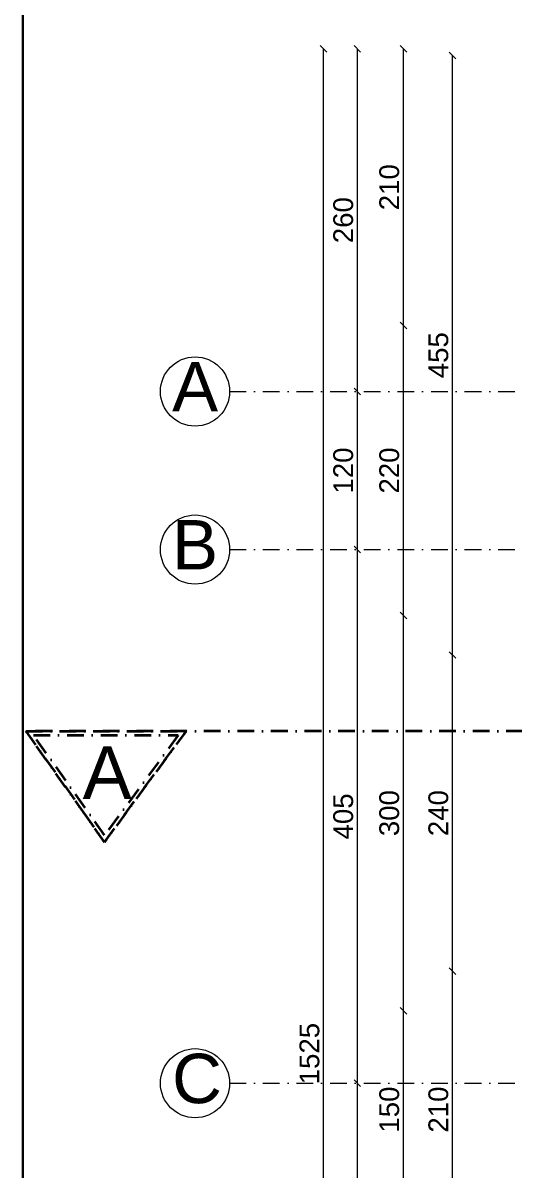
# Model space of a CAD drawing. Header units: millimetres. Extents: x 708 to 46452, y -4963 to 3960.
# Drawn here: x 16951 to 17324, y -3663 to -2793 of the extents above; entities that cross this region are included whole.
import ezdxf

# ---------------------------------------------------------------- set-up
doc = ezdxf.new("R2010")
doc.units = ezdxf.units.MM
doc.linetypes.add('ACAD_ISO10W100', pattern=[18, 12, -3, 0, -3])
doc.linetypes.add('DASHDOT', pattern=[25.4, 12.7, -6.35, 0, -6.35])
for name, color, linetype, lineweight in [('00_IC_OLCU', 139, 'Continuous', 20), ('AKS', 153, 'ACAD_ISO10W100', 20), ('aks ve noktalılar', 129, 'DASHDOT', 13), ('kesit çizgisi', 4, 'DASHDOT', 35), ('Çerçeve', 8, 'Continuous', 30)]:
    doc.layers.add(name, color=color, linetype=linetype, lineweight=lineweight)
doc.styles.add('arial_1_18', font='arial.ttf', dxfattribs={"height": 0.2})
doc.styles.add('mimari altlik$0$194_PTB_WET_B1$0$Standard', font='arial.ttf')
doc.styles.get("Standard").update_dxf_attribs({"font": 'arial.ttf'})
doc.dimstyles.new('ALP_OLCU', dxfattribs={"dimscale": 0, "dimtxt": 15, "dimasz": 5, "dimexe": 0.18, "dimexo": 0.06, "dimgap": 3, "dimtad": 1, "dimdec": 0, "dimrnd": 0.1, "dimzin": 9, "dimdsep": 46, "dimtxsty": 'Standard', "dimblk": 'OBLIQUE', "dimcen": 0, "dimse1": 1, "dimse2": 1, "dimclrd": 256, "dimclre": 256, "dimclrt": 53, "dimadec": 0, "dimazin": 0, "dimtfac": 1, "dimtdec": 0, "dimtix": 1, "dimtmove": 1, "dimatfit": 3, "dimldrblk": 'ARCHTICK', "dimfxl": 0.18, "dimtolj": 1, "dimlwd": -1, "dimarcsym": 0})

# ---------------------------------------------------------------- blocks, each defined once
blk = doc.blocks.new('_Oblique')
at = {"color": 0, "linetype": 'ByBlock', "lineweight": -2}
blk.add_line((-0.5, -0.5), (0.5, 0.5), dxfattribs=at)
blk = doc.blocks.new('*D1268')
at = {"layer": '00_IC_OLCU', "transparency": 16777216}
blk.add_line((17179.08, -4337.24), (17179.08, -2812.24), dxfattribs=at)
at = {"layer": 'Defpoints', "color": 0, "transparency": 16777216}
for p in [(17179.08, -2812.24), (17823.33, -2812.24), (17823.33, -4337.24)]:
    blk.add_point(p, dxfattribs=at)
at = {"layer": '00_IC_OLCU', "transparency": 16777216, "xscale": 5, "yscale": 5, "zscale": 5}
for p, rotation in [((17179.08, -2812.24), 90), ((17179.08, -4337.24), 270)]:
    blk.add_blockref('_Oblique', p, dxfattribs=dict(at, rotation=rotation))
at = {"layer": '00_IC_OLCU', "color": 53, "transparency": 16777216, "insert": (17168.42, -3574.74), "char_height": 15, "attachment_point": 5, "rotation": 90}
blk.add_mtext('\\A1;1525', dxfattribs=at)
blk = doc.blocks.new('_ArchTick')
at = {"color": 0, "linetype": 'ByBlock', "const_width": 0.15}
blk.add_lwpolyline([(-0.5, -0.5), (0.5, 0.5)], dxfattribs=at)
blk = doc.blocks.new('*D1270')
at = {"layer": '00_IC_OLCU', "transparency": 16777216}
blk.add_line((17204.68, -4077.24), (17204.68, -3597.24), dxfattribs=at)
at = {"layer": 'Defpoints', "color": 0, "transparency": 16777216}
for p in [(17156.27, -3597.24), (17204.68, -3597.24), (17156.27, -4077.24)]:
    blk.add_point(p, dxfattribs=at)
at = {"layer": '00_IC_OLCU', "transparency": 16777216, "xscale": 5, "yscale": 5, "zscale": 5}
for p, rotation in [((17204.68, -3597.24), 90), ((17204.68, -4077.24), 270)]:
    blk.add_blockref('_Oblique', p, dxfattribs=dict(at, rotation=rotation))
at = {"layer": '00_IC_OLCU', "color": 53, "transparency": 16777216, "insert": (17194.02, -3837.24), "char_height": 15, "attachment_point": 5, "rotation": 90}
blk.add_mtext('\\A1;480', dxfattribs=at)
blk = doc.blocks.new('*D1271')
at = {"layer": '00_IC_OLCU', "transparency": 16777216}
blk.add_line((17204.68, -3597.24), (17204.68, -3192.24), dxfattribs=at)
at = {"layer": 'Defpoints', "color": 0, "transparency": 16777216}
for p in [(17156.27, -3192.24), (17204.68, -3192.24), (17156.27, -3597.24)]:
    blk.add_point(p, dxfattribs=at)
at = {"layer": '00_IC_OLCU', "transparency": 16777216, "xscale": 5, "yscale": 5, "zscale": 5}
for p, rotation in [((17204.68, -3192.24), 90), ((17204.68, -3597.24), 270)]:
    blk.add_blockref('_Oblique', p, dxfattribs=dict(at, rotation=rotation))
at = {"layer": '00_IC_OLCU', "color": 53, "transparency": 16777216, "insert": (17194.02, -3394.74), "char_height": 15, "attachment_point": 5, "rotation": 90}
blk.add_mtext('\\A1;405', dxfattribs=at)
blk = doc.blocks.new('*D1272')
at = {"layer": '00_IC_OLCU', "transparency": 16777216}
blk.add_line((17204.68, -3192.24), (17204.68, -3072.24), dxfattribs=at)
at = {"layer": 'Defpoints', "color": 0, "transparency": 16777216}
for p in [(17179.08, -3072.24), (17204.68, -3072.24), (17156.27, -3192.24)]:
    blk.add_point(p, dxfattribs=at)
at = {"layer": '00_IC_OLCU', "transparency": 16777216, "xscale": 5, "yscale": 5, "zscale": 5}
for p, rotation in [((17204.68, -3072.24), 90), ((17204.68, -3192.24), 270)]:
    blk.add_blockref('_Oblique', p, dxfattribs=dict(at, rotation=rotation))
at = {"layer": '00_IC_OLCU', "color": 53, "transparency": 16777216, "insert": (17194.02, -3132.24), "char_height": 15, "attachment_point": 5, "rotation": 90}
blk.add_mtext('\\A1;120', dxfattribs=at)
blk = doc.blocks.new('*D1163')
at = {"layer": '00_IC_OLCU', "transparency": 16777216}
blk.add_line((17204.68, -3072.24), (17204.68, -2812.24), dxfattribs=at)
at = {"layer": 'Defpoints', "color": 0, "transparency": 16777216}
for p in [(17204.68, -2812.24), (17443.33, -2812.24), (17179.08, -3072.24)]:
    blk.add_point(p, dxfattribs=at)
at = {"layer": '00_IC_OLCU', "transparency": 16777216, "xscale": 5, "yscale": 5, "zscale": 5}
for p, rotation in [((17204.68, -2812.24), 90), ((17204.68, -3072.24), 270)]:
    blk.add_blockref('_Oblique', p, dxfattribs=dict(at, rotation=rotation))
at = {"layer": '00_IC_OLCU', "color": 53, "transparency": 16777216, "insert": (17194.02, -2942.24), "char_height": 15, "attachment_point": 5, "rotation": 90}
blk.add_mtext('\\A1;260', dxfattribs=at)
blk = doc.blocks.new('*D1275')
at = {"layer": '00_IC_OLCU', "transparency": 16777216}
blk.add_line((17239.59, -3692.24), (17239.59, -3542.24), dxfattribs=at)
at = {"layer": 'Defpoints', "color": 0, "transparency": 16777216}
for p in [(17239.59, -3542.24), (17533.33, -3542.24), (17573.33, -3692.24)]:
    blk.add_point(p, dxfattribs=at)
at = {"layer": '00_IC_OLCU', "transparency": 16777216, "xscale": 5, "yscale": 5, "zscale": 5}
for p, rotation in [((17239.59, -3542.24), 90), ((17239.59, -3692.24), 270)]:
    blk.add_blockref('_Oblique', p, dxfattribs=dict(at, rotation=rotation))
at = {"layer": '00_IC_OLCU', "color": 53, "transparency": 16777216, "insert": (17228.93, -3617.24), "char_height": 15, "attachment_point": 5, "rotation": 90}
blk.add_mtext('\\A1;150', dxfattribs=at)
blk = doc.blocks.new('*D1276')
at = {"layer": '00_IC_OLCU', "transparency": 16777216}
blk.add_line((17239.59, -3542.24), (17239.59, -3242.24), dxfattribs=at)
at = {"layer": 'Defpoints', "color": 0, "transparency": 16777216}
for p in [(17239.59, -3242.24), (17533.33, -3242.24), (17533.33, -3542.24)]:
    blk.add_point(p, dxfattribs=at)
at = {"layer": '00_IC_OLCU', "transparency": 16777216, "xscale": 5, "yscale": 5, "zscale": 5}
for p, rotation in [((17239.59, -3242.24), 90), ((17239.59, -3542.24), 270)]:
    blk.add_blockref('_Oblique', p, dxfattribs=dict(at, rotation=rotation))
at = {"layer": '00_IC_OLCU', "color": 53, "transparency": 16777216, "insert": (17228.93, -3392.24), "char_height": 15, "attachment_point": 5, "rotation": 90}
blk.add_mtext('\\A1;300', dxfattribs=at)
blk = doc.blocks.new('*D1277')
at = {"layer": '00_IC_OLCU', "transparency": 16777216}
blk.add_line((17239.59, -3242.24), (17239.59, -3022.24), dxfattribs=at)
at = {"layer": 'Defpoints', "color": 0, "transparency": 16777216}
for p in [(17239.59, -3022.24), (17653.33, -3022.24), (17533.33, -3242.24)]:
    blk.add_point(p, dxfattribs=at)
at = {"layer": '00_IC_OLCU', "transparency": 16777216, "xscale": 5, "yscale": 5, "zscale": 5}
for p, rotation in [((17239.59, -3022.24), 90), ((17239.59, -3242.24), 270)]:
    blk.add_blockref('_Oblique', p, dxfattribs=dict(at, rotation=rotation))
at = {"layer": '00_IC_OLCU', "color": 53, "transparency": 16777216, "insert": (17228.93, -3132.24), "char_height": 15, "attachment_point": 5, "rotation": 90}
blk.add_mtext('\\A1;220', dxfattribs=at)
blk = doc.blocks.new('*D1165')
at = {"layer": '00_IC_OLCU', "transparency": 16777216}
blk.add_line((17239.59, -3022.24), (17239.59, -2812.24), dxfattribs=at)
at = {"layer": 'Defpoints', "color": 0, "transparency": 16777216}
for p in [(17239.59, -2812.24), (17443.33, -2812.24), (17653.33, -3022.24)]:
    blk.add_point(p, dxfattribs=at)
at = {"layer": '00_IC_OLCU', "transparency": 16777216, "xscale": 5, "yscale": 5, "zscale": 5}
for p, rotation in [((17239.59, -2812.24), 90), ((17239.59, -3022.24), 270)]:
    blk.add_blockref('_Oblique', p, dxfattribs=dict(at, rotation=rotation))
at = {"layer": '00_IC_OLCU', "color": 53, "transparency": 16777216, "insert": (17228.93, -2917.24), "char_height": 15, "attachment_point": 5, "rotation": 90}
blk.add_mtext('\\A1;210', dxfattribs=at)
blk = doc.blocks.new('*D1280')
at = {"layer": '00_IC_OLCU', "transparency": 16777216}
blk.add_line((17276.83, -3722.24), (17276.83, -3512.24), dxfattribs=at)
at = {"layer": 'Defpoints', "color": 0, "transparency": 16777216}
for p in [(17276.83, -3512.24), (17533.33, -3512.24), (17653.33, -3722.24)]:
    blk.add_point(p, dxfattribs=at)
at = {"layer": '00_IC_OLCU', "transparency": 16777216, "xscale": 5, "yscale": 5, "zscale": 5}
for p, rotation in [((17276.83, -3512.24), 90), ((17276.83, -3722.24), 270)]:
    blk.add_blockref('_Oblique', p, dxfattribs=dict(at, rotation=rotation))
at = {"layer": '00_IC_OLCU', "color": 53, "transparency": 16777216, "insert": (17266.17, -3617.24), "char_height": 15, "attachment_point": 5, "rotation": 90}
blk.add_mtext('\\A1;210', dxfattribs=at)
blk = doc.blocks.new('*D1281')
at = {"layer": '00_IC_OLCU', "transparency": 16777216}
blk.add_line((17276.83, -3512.24), (17276.83, -3272.24), dxfattribs=at)
at = {"layer": 'Defpoints', "color": 0, "transparency": 16777216}
for p in [(17276.83, -3272.24), (17533.33, -3272.24), (17533.33, -3512.24)]:
    blk.add_point(p, dxfattribs=at)
at = {"layer": '00_IC_OLCU', "transparency": 16777216, "xscale": 5, "yscale": 5, "zscale": 5}
for p, rotation in [((17276.83, -3272.24), 90), ((17276.83, -3512.24), 270)]:
    blk.add_blockref('_Oblique', p, dxfattribs=dict(at, rotation=rotation))
at = {"layer": '00_IC_OLCU', "color": 53, "transparency": 16777216, "insert": (17266.17, -3392.24), "char_height": 15, "attachment_point": 5, "rotation": 90}
blk.add_mtext('\\A1;240', dxfattribs=at)
blk = doc.blocks.new('*D1215')
at = {"layer": '00_IC_OLCU', "transparency": 16777216}
blk.add_line((17276.83, -3272.24), (17276.83, -2817.24), dxfattribs=at)
at = {"layer": 'Defpoints', "color": 0, "transparency": 16777216}
for p in [(17276.83, -2817.24), (17448.33, -2817.24), (17533.33, -3272.24)]:
    blk.add_point(p, dxfattribs=at)
at = {"layer": '00_IC_OLCU', "transparency": 16777216, "xscale": 5, "yscale": 5, "zscale": 5}
for p, rotation in [((17276.83, -2817.24), 90), ((17276.83, -3272.24), 270)]:
    blk.add_blockref('_Oblique', p, dxfattribs=dict(at, rotation=rotation))
at = {"layer": '00_IC_OLCU', "color": 53, "transparency": 16777216, "insert": (17266.2, -3044.74), "char_height": 15, "attachment_point": 5, "rotation": 90}
blk.add_mtext('\\A1;455', dxfattribs=at)

msp = doc.modelspace()

# ---------------------------------------------------------------- linework, layer by layer
at = {"layer": 'AKS', "color": 30, "linetype": 'Continuous', "lineweight": 5}
for centre in [(17081.582, -3072.242), (17081.582, -3192.242), (17081.582, -3597.242)]:
    msp.add_circle(centre, 26.25, dxfattribs=at)
at = {"layer": 'aks ve noktalılar'}
for points in [[(17107.547, -3072.242), (18193.328, -3072.242)], [(17107.547, -3192.242), (18956.494, -3192.242)], [(17107.547, -3597.242), (18956.494, -3597.242)]]:
    msp.add_lwpolyline(points, dxfattribs=at)
at = {"layer": 'kesit çizgisi', "lineweight": 35}
for p, q in [((19115.361, -3330.028), (16953.28, -3330.028)), ((16953.28, -3330.028), (17012.89, -3414.199)), ((17012.89, -3414.199), (17074.766, -3330.028))]:
    msp.add_line(p, q, dxfattribs=at)
msp.add_lwpolyline([(16953.28, -3330.028), (17074.766, -3330.028), (17012.89, -3414.199), (16953.28, -3330.028)], dxfattribs=at)
msp.add_lwpolyline([(16959.08, -3333.028), (17068.837, -3333.028), (17012.936, -3409.072)], close=True, dxfattribs=at)
at = {"layer": 'Çerçeve'}
msp.add_line((16951.047, -4962.621), (16951.047, -2331.859), dxfattribs=at)

# ---------------------------------------------------------------- texts
at = {"layer": 'AKS', "color": 30, "linetype": 'Continuous', "lineweight": 5, "style": 'arial_1_18'}
for s, p in [('A', (17064.14, -3087.343)), ('B', (17064.14, -3207.343)), ('C', (17064.14, -3612.343))]:
    msp.add_text(s, height=37.5, dxfattribs=at).set_placement(p)
at = {"layer": 'kesit çizgisi', "lineweight": 35, "insert": (17033.536, -3381.549), "char_height": 40, "attachment_point": 9, "style": 'mimari altlik$0$194_PTB_WET_B1$0$Standard'}
msp.add_mtext_dynamic_manual_height_columns('A', width=458.16563, gutter_width=200, heights=[0], dxfattribs=at)

# ---------------------------------------------------------------- dimensions: what is measured, and where the dimension line sits
at = {"layer": '00_IC_OLCU'}
for base, p1, p2, picture, middle in [((17179.081, -2812.242), (17823.328, -4337.242), (17823.328, -2812.242), '*D1268', (17168.422, -3574.742)), ((17204.683, -2812.242), (17179.081, -3072.242), (17443.328, -2812.242), '*D1163', (17194.025, -2942.242)), ((17239.59, -2812.242), (17653.328, -3022.242), (17443.328, -2812.242), '*D1165', (17228.931, -2917.242)), ((17276.832, -2817.242), (17533.328, -3272.242), (17448.328, -2817.242), '*D1215', (17266.204, -3044.742)), ((17239.59, -3022.242), (17533.328, -3242.242), (17653.328, -3022.242), '*D1277', (17228.931, -3132.242)), ((17204.683, -3072.242), (17156.271, -3192.242), (17179.081, -3072.242), '*D1272', (17194.025, -3132.242)), ((17204.683, -3192.242), (17156.271, -3597.242), (17156.271, -3192.242), '*D1271', (17194.025, -3394.742)), ((17239.59, -3242.242), (17533.328, -3542.242), (17533.328, -3242.242), '*D1276', (17228.926, -3392.242)), ((17276.832, -3272.242), (17533.328, -3512.242), (17533.328, -3272.242), '*D1281', (17266.173, -3392.242)), ((17276.832, -3512.242), (17653.328, -3722.242), (17533.328, -3512.242), '*D1280', (17266.173, -3617.242)), ((17239.59, -3542.242), (17573.328, -3692.242), (17533.328, -3542.242), '*D1275', (17228.931, -3617.242)), ((17204.683, -3597.242), (17156.271, -4077.242), (17156.271, -3597.242), '*D1270', (17194.025, -3837.242))]:
    dim = msp.add_linear_dim(base=base, p1=p1, p2=p2, angle=90, dimstyle='ALP_OLCU', override={"dimscale": 1}, dxfattribs=at)
    dim.commit()
    dim.dimension.update_dxf_attribs({"geometry": picture, "text_midpoint": middle})

doc.saveas('drawing.dxf')
